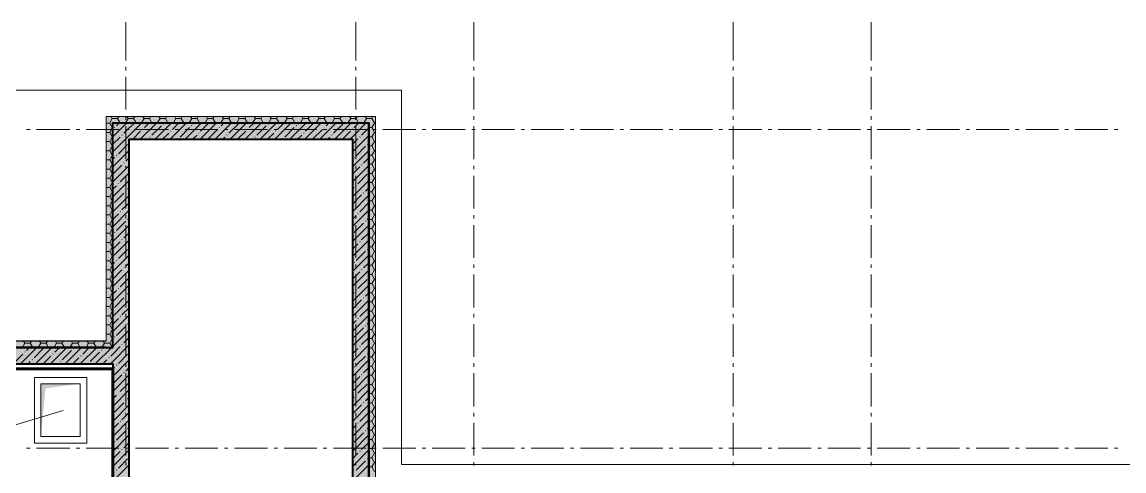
# Model space of a CAD drawing. Header units: millimetres. Extents: x -164500 to 426394, y -23753 to 102118.
# Drawn here: x -68379 to -51586, y 22379 to 29222 of the extents above; entities that cross this region are included whole.
import ezdxf

# ---------------------------------------------------------------- set-up
doc = ezdxf.new("R2010")
doc.units = ezdxf.units.MM
doc.layers.add('192 подвал стенки 0.2м гидроиз', color=6, linetype='Continuous', lineweight=60)
doc.layers.add('PDF _Геометрия', color=7, linetype='Continuous', true_color=0x1f1f1f)
doc.layers.add('PDF _Сплошная заливка', color=7, linetype='Continuous', true_color=0xffffff)
doc.linetypes.add('зигзаг', pattern='A,0.00254,-5.08,[131,ltypeshp.shx,S=5.08,R=0,X=-5.08,Y=0],-10.16,[131,ltypeshp.shx,S=5.08,R=180,X=5.08,Y=0],-5.08', length=20.32254)

msp = doc.modelspace()

# ---------------------------------------------------------------- hatches: boundary and pattern name
at = {"layer": 'PDF _Сплошная заливка', "linetype": 'зигзаг', "transparency": 33554559}
msp.add_hatch(color=7, dxfattribs=at).paths.add_polyline_path([(-68093.091, 22910.334), (-68059.201, 23249.242), (-68054.964, 23295.841), (-68025.31, 23592.385), (-68021.074, 23638.985), (-67987.183, 23643.222), (-67957.529, 23647.458), (-67923.638, 23651.694), (-67864.329, 23660.167), (-67830.438, 23664.403), (-67771.129, 23672.876), (-67737.239, 23677.112), (-67677.93, 23685.585), (-67644.039, 23689.821), (-67584.73, 23698.294), (-67550.84, 23702.53), (-67521.202, 23706.767), (-68093.091, 23706.767)])

# ---------------------------------------------------------------- linework, layer by layer
at = {"layer": '192 подвал стенки 0.2м гидроиз'}
msp.add_lwpolyline([(-66995.879, 19648.35), (-66995.879, 23935.529), (-71143.259, 23935.529), (-71143.259, 17847.904), (-69266.559, 17847.904)], dxfattribs=at)
at = {"layer": 'PDF _Геометрия', "color": 7, "lineweight": 9}
for points in [[(-66796.77, 28637.87), (-66796.77, 29222.486)], [(-63293.314, 28637.87), (-63293.314, 29222.486)], [(-61492.869, 28637.87), (-61492.869, 29222.486)], [(-57540.36, 28637.87), (-57540.36, 29222.486)], [(-55439.134, 28637.87), (-55439.134, 29222.486)], [(-66796.77, 28485.362), (-66796.77, 28540.434)], [(-66796.77, 27888.038), (-66796.77, 28387.926)], [(-63293.314, 28485.362), (-63293.314, 28540.434)], [(-63293.314, 27888.038), (-63293.314, 28387.926)], [(-61492.869, 28485.362), (-61492.869, 28540.434)], [(-61492.869, 27888.038), (-61492.869, 28387.926)], [(-57540.36, 28485.362), (-57540.36, 28540.434)], [(-57540.36, 27888.038), (-57540.36, 28387.926)], [(-55439.134, 28485.362), (-55439.134, 28540.434)], [(-55439.134, 27888.038), (-55439.134, 28387.926)], [(-71350.84, 7718.807), (-67296.659, 7718.807), (-67296.659, -37.938), (-30550.617, -37.938), (-30550.617, 22478.227), (-35710.483, 22478.227), (-44399.223, 22478.227), (-62594.318, 22478.227), (-62594.318, 28184.582), (-71410.148, 28184.582), (-71410.148, 27782.129)], [(-66796.77, 27731.293), (-66796.77, 27786.365)], [(-63293.314, 27731.293), (-63293.314, 27786.365)], [(-62992.534, 27782.129), (-62992.534, 27782.129)], [(-61492.869, 27731.293), (-61492.869, 27786.365)], [(-57540.36, 27731.293), (-57540.36, 27786.365)], [(-55439.134, 27731.293), (-55439.134, 27786.365)], [(-68309.145, 27583.021), (-68254.073, 27583.021)], [(-68156.637, 27583.021), (-67652.512, 27583.021)], [(-67555.076, 27583.021), (-67500.003, 27583.021)], [(-67402.568, 27583.021), (-66902.679, 27583.021)], [(-66995.879, 27684.693), (-63094.206, 27684.693)], [(-66801.007, 27583.021), (-66745.934, 27583.021)], [(-66796.77, 27133.968), (-66796.77, 27633.857)], [(-66648.498, 27583.021), (-66148.61, 27583.021)], [(-66046.938, 27583.021), (-65996.102, 27583.021)], [(-65894.429, 27583.021), (-65394.541, 27583.021)], [(-65292.869, 27583.021), (-65242.032, 27583.021)], [(-65140.36, 27583.021), (-64640.472, 27583.021)], [(-64538.799, 27583.021), (-64487.963, 27583.021)], [(-64386.291, 27583.021), (-63886.403, 27583.021)], [(-63788.967, 27583.021), (-63733.894, 27583.021)], [(-63632.222, 27583.021), (-63132.333, 27583.021)], [(-63293.314, 27133.968), (-63293.314, 27633.857)], [(-63034.898, 27583.021), (-62979.825, 27583.021)], [(-62882.389, 27583.021), (-62378.264, 27583.021)], [(-62280.828, 27583.021), (-62225.756, 27583.021)], [(-62128.32, 27583.021), (-61628.432, 27583.021)], [(-61526.759, 27583.021), (-61471.687, 27583.021)], [(-61492.869, 27133.968), (-61492.869, 27633.857)], [(-61374.251, 27583.021), (-60874.362, 27583.021)], [(-60772.69, 27583.021), (-60721.854, 27583.021)], [(-60620.182, 27583.021), (-60120.293, 27583.021)], [(-60018.621, 27583.021), (-59967.785, 27583.021)], [(-59866.113, 27583.021), (-59366.224, 27583.021)], [(-59264.552, 27583.021), (-59213.716, 27583.021)], [(-59112.044, 27583.021), (-58612.155, 27583.021)], [(-58514.719, 27583.021), (-58459.647, 27583.021)], [(-58357.974, 27583.021), (-57858.086, 27583.021)], [(-57760.65, 27583.021), (-57705.578, 27583.021)], [(-57608.142, 27583.021), (-57104.017, 27583.021)], [(-57540.36, 27133.968), (-57540.36, 27633.857)], [(-57006.581, 27583.021), (-56951.508, 27583.021)], [(-56854.073, 27583.021), (-56354.184, 27583.021)], [(-56252.512, 27583.021), (-56201.676, 27583.021)], [(-56100.003, 27583.021), (-55600.115, 27583.021)], [(-55498.443, 27583.021), (-55447.607, 27583.021)], [(-55439.134, 27133.968), (-55439.134, 27633.857)], [(-55345.934, 27583.021), (-54846.046, 27583.021)], [(-54744.374, 27583.021), (-54693.537, 27583.021)], [(-54591.865, 27583.021), (-54091.977, 27583.021)], [(-53990.304, 27583.021), (-53939.468, 27583.021)], [(-53837.796, 27583.021), (-53337.908, 27583.021)], [(-53240.472, 27583.021), (-53185.399, 27583.021)], [(-53083.727, 27583.021), (-52583.838, 27583.021)], [(-52486.403, 27583.021), (-52431.33, 27583.021)], [(-52333.894, 27583.021), (-51834.006, 27583.021)], [(-51732.333, 27583.021), (-51677.261, 27583.021)], [(-65873.248, 27434.749), (-66474.808, 27434.749)], [(-66796.77, 26981.46), (-66796.77, 27032.296)], [(-66796.77, 26379.899), (-66796.77, 26879.788)], [(-63293.314, 26981.46), (-63293.314, 27032.296)], [(-63293.314, 26379.899), (-63293.314, 26879.788)], [(-61492.869, 26981.46), (-61492.869, 27032.296)], [(-61492.869, 26379.899), (-61492.869, 26879.788)], [(-57540.36, 26981.46), (-57540.36, 27032.296)], [(-57540.36, 26379.899), (-57540.36, 26879.788)], [(-55439.134, 26981.46), (-55439.134, 27032.296)], [(-55439.134, 26379.899), (-55439.134, 26879.788)], [(-66796.77, 26227.391), (-66796.77, 26278.227)], [(-63293.314, 26227.391), (-63293.314, 26278.227)], [(-61492.869, 26227.391), (-61492.869, 26278.227)], [(-57540.36, 26227.391), (-57540.36, 26278.227)], [(-55439.134, 26227.391), (-55439.134, 26278.227)], [(-66796.77, 25625.83), (-66796.77, 26125.719)], [(-63293.314, 25625.83), (-63293.314, 26125.719)], [(-61492.869, 25625.83), (-61492.869, 26125.719)], [(-57540.36, 25625.83), (-57540.36, 26125.719)], [(-55439.134, 25625.83), (-55439.134, 26125.719)], [(-66796.77, 25473.322), (-66796.77, 25524.158)], [(-66796.77, 24871.761), (-66796.77, 25371.65)], [(-63293.314, 25473.322), (-63293.314, 25524.158)], [(-63293.314, 24871.761), (-63293.314, 25371.65)], [(-61492.869, 25473.322), (-61492.869, 25524.158)], [(-61492.869, 24871.761), (-61492.869, 25371.65)], [(-57540.36, 25473.322), (-57540.36, 25524.158)], [(-57540.36, 24871.761), (-57540.36, 25371.65)], [(-55439.134, 25473.322), (-55439.134, 25524.158)], [(-55439.134, 24871.761), (-55439.134, 25371.65)], [(-66796.77, 24719.253), (-66796.77, 24774.325)], [(-63293.314, 24719.253), (-63293.314, 24774.325)], [(-61492.869, 24719.253), (-61492.869, 24774.325)], [(-57540.36, 24719.253), (-57540.36, 24774.325)], [(-55439.134, 24719.253), (-55439.134, 24774.325)], [(-66796.77, 24117.692), (-66796.77, 24617.581)], [(-63293.314, 24117.692), (-63293.314, 24617.581)], [(-61492.869, 24117.692), (-61492.869, 24617.581)], [(-57540.36, 24117.692), (-57540.36, 24617.581)], [(-55439.134, 24117.692), (-55439.134, 24617.581)], [(-66796.77, 23965.184), (-66796.77, 24020.256)], [(-63293.314, 23965.184), (-63293.314, 24020.256)], [(-61492.869, 23965.184), (-61492.869, 24020.256)], [(-57540.36, 23965.184), (-57540.36, 24020.256)], [(-55439.134, 23965.184), (-55439.134, 24020.256)], [(-66796.77, 23363.623), (-66796.77, 23867.748)], [(-63293.314, 23363.623), (-63293.314, 23867.748)], [(-61492.869, 23363.623), (-61492.869, 23867.748)], [(-57540.36, 23363.623), (-57540.36, 23867.748)], [(-55439.134, 23363.623), (-55439.134, 23867.748)], [(-67754.184, 23300.078), (-68546.38, 23062.843), (-69012.378, 23062.843)], [(-66796.77, 23211.115), (-66796.77, 23266.187)], [(-63293.314, 23211.115), (-63293.314, 23266.187)], [(-61492.869, 23211.115), (-61492.869, 23266.187)], [(-57540.36, 23211.115), (-57540.36, 23266.187)], [(-55439.134, 23211.115), (-55439.134, 23266.187)], [(-66796.77, 22613.79), (-66796.77, 23113.679)], [(-63293.314, 22613.79), (-63293.314, 23113.679)], [(-61492.869, 22613.79), (-61492.869, 23113.679)], [(-57540.36, 22613.79), (-57540.36, 23113.679)], [(-55439.134, 22613.79), (-55439.134, 23113.679)], [(-68309.145, 22728.171), (-68254.073, 22728.171)], [(-68156.637, 22728.171), (-67652.512, 22728.171)], [(-67555.076, 22728.171), (-67500.003, 22728.171)], [(-67402.568, 22728.171), (-66902.679, 22728.171)], [(-66801.007, 22728.171), (-66745.934, 22728.171)], [(-66648.498, 22728.171), (-66148.61, 22728.171)], [(-66046.938, 22728.171), (-65996.102, 22728.171)], [(-65894.429, 22728.171), (-65394.541, 22728.171)], [(-65292.869, 22728.171), (-65242.032, 22728.171)], [(-65140.36, 22728.171), (-64640.472, 22728.171)], [(-64538.799, 22728.171), (-64487.963, 22728.171)], [(-64386.291, 22728.171), (-63886.403, 22728.171)], [(-63788.967, 22728.171), (-63733.894, 22728.171)], [(-63632.222, 22728.171), (-63132.333, 22728.171)], [(-63034.898, 22728.171), (-62979.825, 22728.171)], [(-62882.389, 22728.171), (-62378.264, 22728.171)], [(-62280.828, 22728.171), (-62225.756, 22728.171)], [(-62128.32, 22728.171), (-61628.432, 22728.171)], [(-61526.759, 22728.171), (-61471.687, 22728.171)], [(-61374.251, 22728.171), (-60874.362, 22728.171)], [(-60772.69, 22728.171), (-60721.854, 22728.171)], [(-60620.182, 22728.171), (-60120.293, 22728.171)], [(-60018.621, 22728.171), (-59967.785, 22728.171)], [(-59866.113, 22728.171), (-59366.224, 22728.171)], [(-59264.552, 22728.171), (-59213.716, 22728.171)], [(-59112.044, 22728.171), (-58612.155, 22728.171)], [(-58514.719, 22728.171), (-58459.647, 22728.171)], [(-58357.974, 22728.171), (-57858.086, 22728.171)], [(-57760.65, 22728.171), (-57705.578, 22728.171)], [(-57608.142, 22728.171), (-57104.017, 22728.171)], [(-57006.581, 22728.171), (-56951.508, 22728.171)], [(-56854.073, 22728.171), (-56354.184, 22728.171)], [(-56252.512, 22728.171), (-56201.676, 22728.171)], [(-56100.003, 22728.171), (-55600.115, 22728.171)], [(-55498.443, 22728.171), (-55447.607, 22728.171)], [(-55345.934, 22728.171), (-54846.046, 22728.171)], [(-54744.374, 22728.171), (-54693.537, 22728.171)], [(-54591.865, 22728.171), (-54091.977, 22728.171)], [(-53990.304, 22728.171), (-53939.468, 22728.171)], [(-53837.796, 22728.171), (-53337.908, 22728.171)], [(-53240.472, 22728.171), (-53185.399, 22728.171)], [(-53083.727, 22728.171), (-52583.838, 22728.171)], [(-52486.403, 22728.171), (-52431.33, 22728.171)], [(-52333.894, 22728.171), (-51834.006, 22728.171)], [(-51732.333, 22728.171), (-51677.261, 22728.171)], [(-66796.77, 22461.282), (-66796.77, 22512.118)], [(-63293.314, 22461.282), (-63293.314, 22512.118)], [(-61492.869, 22461.282), (-61492.869, 22512.118)], [(-57540.36, 22461.282), (-57540.36, 22512.118)], [(-55439.134, 22461.282), (-55439.134, 22512.118)]]:
    msp.add_lwpolyline(points, dxfattribs=at)
for points in [[(-71088.186, 27782.129), (-71088.186, 24359.164), (-67097.551, 24359.164), (-67097.551, 27684.693), (-67097.551, 24363.4), (-71088.186, 24363.4), (-71088.186, 27782.129), (-71189.858, 27782.129), (-114129.435, 27782.129), (-114129.435, 27684.693), (-114129.435, 24299.855), (-114129.435, 27684.693), (-114129.435, 27782.129), (-71189.858, 27782.129)], [(-62992.534, 27684.693), (-62992.534, 27782.129), (-67097.551, 27782.129), (-67097.551, 27684.693), (-67097.551, 27782.129), (-62992.534, 27782.129)], [(-62992.534, 27684.693), (-62992.534, 22080.011)], [(-68190.527, 22804.426), (-68190.527, 23804.203), (-67389.858, 23804.203), (-67389.858, 22804.426)], [(-67491.531, 22906.098), (-68093.091, 22906.098), (-68093.091, 23706.767), (-67491.531, 23706.767)]]:
    msp.add_lwpolyline(points, close=True, dxfattribs=at)
at = {"layer": 'PDF _Геометрия', "color": 251, "lineweight": 9, "true_color": 0x4a4a4a}
for points in [[(-67004.351, 27752.475), (-67042.478, 27684.693), (-67042.478, 27680.457), (-67004.351, 27612.675), (-66995.879, 27612.675)], [(-67021.297, 27782.129), (-67004.351, 27752.475), (-66923.861, 27752.475), (-66881.497, 27684.693)], [(-66923.861, 27752.475), (-66902.679, 27782.129)], [(-66801.007, 27684.693), (-66762.88, 27752.475)], [(-66779.825, 27782.129), (-66762.88, 27752.475), (-66682.389, 27752.475), (-66640.026, 27684.693)], [(-66682.389, 27752.475), (-66661.207, 27782.129)], [(-66559.535, 27684.693), (-66517.172, 27752.475)], [(-66538.353, 27782.129), (-66517.172, 27752.475), (-66436.681, 27752.475), (-66398.554, 27684.693)], [(-66436.681, 27752.475), (-66419.736, 27782.129)], [(-66318.064, 27684.693), (-66275.7, 27752.475)], [(-66296.882, 27782.129), (-66275.7, 27752.475), (-66195.21, 27752.475), (-66157.083, 27684.693)], [(-66195.21, 27752.475), (-66178.264, 27782.129)], [(-66072.356, 27684.693), (-66034.229, 27752.475)], [(-66051.174, 27782.129), (-66034.229, 27752.475), (-65953.738, 27752.475), (-65915.611, 27684.693)], [(-65953.738, 27752.475), (-65936.793, 27782.129)], [(-65830.884, 27684.693), (-65792.757, 27752.475)], [(-65809.702, 27782.129), (-65792.757, 27752.475), (-65712.267, 27752.475), (-65674.139, 27684.693)], [(-65712.267, 27752.475), (-65695.321, 27782.129)], [(-65589.413, 27684.693), (-65551.285, 27752.475)], [(-65568.231, 27782.129), (-65551.285, 27752.475), (-65470.795, 27752.475), (-65428.432, 27684.693)], [(-65470.795, 27752.475), (-65449.613, 27782.129)], [(-65347.941, 27684.693), (-65309.814, 27752.475)], [(-65326.759, 27782.129), (-65309.814, 27752.475), (-65229.323, 27752.475), (-65186.96, 27684.693)], [(-65229.323, 27752.475), (-65208.142, 27782.129)], [(-65106.469, 27684.693), (-65068.342, 27752.475)], [(-65085.288, 27782.129), (-65068.342, 27752.475), (-64983.615, 27752.475), (-64945.488, 27684.693)], [(-64983.615, 27752.475), (-64966.67, 27782.129)], [(-64864.998, 27684.693), (-64822.634, 27752.475)], [(-64843.816, 27782.129), (-64822.634, 27752.475), (-64742.144, 27752.475), (-64704.017, 27684.693)], [(-64742.144, 27752.475), (-64725.199, 27782.129)], [(-64619.29, 27684.693), (-64581.163, 27752.475)], [(-64602.345, 27782.129), (-64581.163, 27752.475), (-64500.672, 27752.475), (-64462.545, 27684.693)], [(-64500.672, 27752.475), (-64483.727, 27782.129)], [(-64377.818, 27684.693), (-64339.691, 27752.475)], [(-64356.637, 27782.129), (-64339.691, 27752.475), (-64259.201, 27752.475), (-64221.074, 27684.693)], [(-64259.201, 27752.475), (-64242.255, 27782.129)], [(-64136.347, 27684.693), (-64098.22, 27752.475)], [(-64115.165, 27782.129), (-64098.22, 27752.475), (-64017.729, 27752.475), (-63979.602, 27684.693)], [(-64017.729, 27752.475), (-63996.547, 27782.129)], [(-63894.875, 27684.693), (-63856.748, 27752.475)], [(-63873.693, 27782.129), (-63856.748, 27752.475), (-63776.258, 27752.475), (-63733.894, 27684.693)], [(-63776.258, 27752.475), (-63755.076, 27782.129)], [(-63653.404, 27684.693), (-63615.277, 27752.475)], [(-63632.222, 27782.129), (-63615.277, 27752.475), (-63534.786, 27752.475), (-63492.423, 27684.693)], [(-63534.786, 27752.475), (-63513.604, 27782.129)], [(-63411.932, 27684.693), (-63369.569, 27752.475)], [(-63390.75, 27782.129), (-63369.569, 27752.475), (-63289.078, 27752.475), (-63250.951, 27684.693)], [(-63289.078, 27752.475), (-63272.133, 27782.129)], [(-63170.461, 27684.693), (-63128.097, 27752.475)], [(-63149.279, 27782.129), (-63128.097, 27752.475), (-63047.607, 27752.475), (-63009.479, 27684.693), (-63009.479, 27680.457), (-63047.607, 27612.675)], [(-63047.607, 27752.475), (-63030.661, 27782.129)], [(-67097.551, 27540.657), (-67042.478, 27540.657), (-67004.351, 27472.876), (-66995.879, 27472.876)], [(-67042.478, 27540.657), (-67004.351, 27612.675)], [(-66881.497, 27680.457), (-66801.007, 27680.457)], [(-66640.026, 27680.457), (-66559.535, 27680.457)], [(-66398.554, 27680.457), (-66318.064, 27680.457)], [(-66157.083, 27680.457), (-66076.592, 27680.457)], [(-65915.611, 27680.457), (-65830.884, 27680.457)], [(-65669.903, 27680.457), (-65589.413, 27680.457)], [(-65428.432, 27680.457), (-65347.941, 27680.457)], [(-65186.96, 27680.457), (-65106.469, 27680.457)], [(-64945.488, 27680.457), (-64864.998, 27680.457)], [(-64704.017, 27680.457), (-64623.526, 27680.457)], [(-64462.545, 27680.457), (-64382.055, 27680.457)], [(-64216.837, 27680.457), (-64136.347, 27680.457)], [(-63975.366, 27680.457), (-63894.875, 27680.457)], [(-63733.894, 27680.457), (-63653.404, 27680.457)], [(-63492.423, 27680.457), (-63411.932, 27680.457)], [(-63250.951, 27680.457), (-63170.461, 27680.457)], [(-63094.206, 27612.675), (-63047.607, 27612.675), (-63009.479, 27540.657), (-62992.534, 27540.657)], [(-63047.607, 27472.876), (-63009.479, 27540.657)], [(-67097.551, 27400.858), (-67042.478, 27400.858), (-67004.351, 27333.077), (-66995.879, 27333.077)], [(-67042.478, 27400.858), (-67004.351, 27472.876)], [(-63094.206, 27472.876), (-63047.607, 27472.876), (-63009.479, 27400.858), (-62992.534, 27400.858)], [(-63047.607, 27333.077), (-63009.479, 27400.858)], [(-67097.551, 27261.059), (-67042.478, 27261.059), (-67004.351, 27193.277), (-66995.879, 27193.277)], [(-67042.478, 27261.059), (-67004.351, 27333.077)], [(-63094.206, 27333.077), (-63047.607, 27333.077), (-63009.479, 27261.059), (-62992.534, 27261.059)], [(-63047.607, 27193.277), (-63009.479, 27261.059)], [(-67097.551, 27121.259), (-67042.478, 27121.259), (-67004.351, 27053.478), (-66995.879, 27053.478)], [(-67042.478, 27121.259), (-67004.351, 27193.277)], [(-67042.478, 26981.46), (-67004.351, 27053.478)], [(-63094.206, 27193.277), (-63047.607, 27193.277), (-63009.479, 27121.259), (-62992.534, 27121.259)], [(-63094.206, 27053.478), (-63047.607, 27053.478), (-63009.479, 26981.46), (-62992.534, 26981.46)], [(-63047.607, 27053.478), (-63009.479, 27121.259)], [(-67097.551, 26981.46), (-67042.478, 26981.46), (-67004.351, 26913.679), (-66995.879, 26913.679)], [(-67042.478, 26841.661), (-67004.351, 26913.679)], [(-63094.206, 26913.679), (-63047.607, 26913.679), (-63009.479, 26841.661), (-62992.534, 26841.661)], [(-63047.607, 26913.679), (-63009.479, 26981.46)], [(-67097.551, 26841.661), (-67042.478, 26841.661), (-67004.351, 26773.879), (-66995.879, 26773.879)], [(-67097.551, 26701.861), (-67042.478, 26701.861), (-67004.351, 26634.08), (-66995.879, 26634.08)], [(-67042.478, 26701.861), (-67004.351, 26773.879)], [(-63094.206, 26773.879), (-63047.607, 26773.879), (-63009.479, 26701.861), (-62992.534, 26701.861)], [(-63047.607, 26773.879), (-63009.479, 26841.661)], [(-63047.607, 26634.08), (-63009.479, 26701.861)], [(-67097.551, 26562.062), (-67042.478, 26562.062), (-67004.351, 26494.281), (-66995.879, 26494.281)], [(-67042.478, 26562.062), (-67004.351, 26634.08)], [(-63094.206, 26634.08), (-63047.607, 26634.08), (-63009.479, 26562.062), (-62992.534, 26562.062)], [(-63047.607, 26494.281), (-63009.479, 26562.062)], [(-67097.551, 26422.263), (-67042.478, 26422.263), (-67004.351, 26354.481), (-66995.879, 26354.481)], [(-67042.478, 26422.263), (-67004.351, 26494.281)], [(-63094.206, 26494.281), (-63047.607, 26494.281), (-63009.479, 26422.263), (-62992.534, 26422.263)], [(-63047.607, 26354.481), (-63009.479, 26422.263)], [(-67097.551, 26282.463), (-67042.478, 26282.463), (-67004.351, 26214.682), (-66995.879, 26214.682)], [(-67042.478, 26282.463), (-67004.351, 26354.481)], [(-67042.478, 26142.664), (-67004.351, 26214.682)], [(-63094.206, 26354.481), (-63047.607, 26354.481), (-63009.479, 26282.463), (-62992.534, 26282.463)], [(-63094.206, 26214.682), (-63047.607, 26214.682), (-63009.479, 26142.664), (-62992.534, 26142.664)], [(-63047.607, 26214.682), (-63009.479, 26282.463)], [(-67097.551, 26142.664), (-67042.478, 26142.664), (-67004.351, 26074.883), (-66995.879, 26074.883)], [(-67042.478, 26002.865), (-67004.351, 26074.883)], [(-63094.206, 26074.883), (-63047.607, 26074.883), (-63009.479, 26002.865), (-62992.534, 26002.865)], [(-63047.607, 26074.883), (-63009.479, 26142.664)], [(-67097.551, 26002.865), (-67042.478, 26002.865), (-67004.351, 25935.083), (-66995.879, 25935.083)], [(-67097.551, 25863.065), (-67042.478, 25863.065), (-67004.351, 25795.284), (-66995.879, 25795.284)], [(-67042.478, 25863.065), (-67004.351, 25935.083)], [(-63094.206, 25935.083), (-63047.607, 25935.083), (-63009.479, 25863.065), (-62992.534, 25863.065)], [(-63047.607, 25935.083), (-63009.479, 26002.865)], [(-63047.607, 25795.284), (-63009.479, 25863.065)], [(-67097.551, 25723.266), (-67042.478, 25723.266), (-67004.351, 25655.485), (-66995.879, 25655.485)], [(-67042.478, 25723.266), (-67004.351, 25795.284)], [(-63094.206, 25795.284), (-63047.607, 25795.284), (-63009.479, 25723.266), (-62992.534, 25723.266)], [(-63047.607, 25655.485), (-63009.479, 25723.266)], [(-67097.551, 25583.467), (-67042.478, 25583.467), (-67004.351, 25515.685), (-66995.879, 25515.685)], [(-67042.478, 25583.467), (-67004.351, 25655.485)], [(-63094.206, 25655.485), (-63047.607, 25655.485), (-63009.479, 25583.467), (-62992.534, 25583.467)], [(-63047.607, 25515.685), (-63009.479, 25583.467)], [(-67097.551, 25443.667), (-67042.478, 25443.667), (-67004.351, 25375.886), (-66995.879, 25375.886)], [(-67042.478, 25443.667), (-67004.351, 25515.685)], [(-67042.478, 25303.868), (-67004.351, 25375.886)], [(-63094.206, 25515.685), (-63047.607, 25515.685), (-63009.479, 25443.667), (-62992.534, 25443.667)], [(-63094.206, 25375.886), (-63047.607, 25375.886), (-63009.479, 25303.868), (-62992.534, 25303.868)], [(-63047.607, 25375.886), (-63009.479, 25443.667)], [(-67097.551, 25303.868), (-67042.478, 25303.868), (-67004.351, 25236.087), (-66995.879, 25236.087)], [(-67042.478, 25164.069), (-67004.351, 25236.087)], [(-63094.206, 25236.087), (-63047.607, 25236.087), (-63009.479, 25164.069), (-62992.534, 25164.069)], [(-63047.607, 25236.087), (-63009.479, 25303.868)], [(-67097.551, 25164.069), (-67042.478, 25164.069), (-67004.351, 25096.287), (-66995.879, 25096.287)], [(-67097.551, 25024.27), (-67042.478, 25024.27), (-67004.351, 24956.488), (-66995.879, 24956.488)], [(-67042.478, 25024.27), (-67004.351, 25096.287)], [(-63094.206, 25096.287), (-63047.607, 25096.287), (-63009.479, 25024.27), (-62992.534, 25024.27)], [(-63047.607, 25096.287), (-63009.479, 25164.069)], [(-63047.607, 24956.488), (-63009.479, 25024.27)], [(-67097.551, 24884.47), (-67042.478, 24884.47), (-67004.351, 24816.689), (-66995.879, 24816.689)], [(-67042.478, 24884.47), (-67004.351, 24956.488)], [(-63094.206, 24956.488), (-63047.607, 24956.488), (-63009.479, 24884.47), (-62992.534, 24884.47)], [(-63047.607, 24816.689), (-63009.479, 24884.47)], [(-67097.551, 24744.671), (-67042.478, 24744.671), (-67004.351, 24676.889), (-66995.879, 24676.889)], [(-67042.478, 24744.671), (-67004.351, 24816.689)], [(-63094.206, 24816.689), (-63047.607, 24816.689), (-63009.479, 24744.671), (-62992.534, 24744.671)], [(-63047.607, 24676.889), (-63009.479, 24744.671)], [(-67097.551, 24604.872), (-67042.478, 24604.872), (-67004.351, 24537.09), (-66995.879, 24537.09)], [(-67042.478, 24604.872), (-67004.351, 24676.889)], [(-67042.478, 24465.072), (-67004.351, 24537.09)], [(-63094.206, 24676.889), (-63047.607, 24676.889), (-63009.479, 24604.872), (-62992.534, 24604.872)], [(-63094.206, 24537.09), (-63047.607, 24537.09), (-63009.479, 24465.072), (-62992.534, 24465.072)], [(-63047.607, 24537.09), (-63009.479, 24604.872)], [(-68355.745, 24359.164), (-68334.563, 24325.273), (-68254.073, 24325.273), (-68215.945, 24261.728)], [(-68254.073, 24325.273), (-68232.891, 24359.164)], [(-68114.273, 24359.164), (-68093.091, 24325.273), (-68012.601, 24325.273), (-67974.474, 24261.728)], [(-68012.601, 24325.273), (-67991.419, 24359.164)], [(-67868.565, 24359.164), (-67851.62, 24325.273), (-67771.129, 24325.273), (-67733.002, 24261.728)], [(-67771.129, 24325.273), (-67749.948, 24359.164)], [(-67627.094, 24359.164), (-67610.148, 24325.273), (-67529.658, 24325.273), (-67491.531, 24261.728)], [(-67529.658, 24325.273), (-67508.476, 24359.164)], [(-67385.622, 24359.164), (-67364.44, 24325.273), (-67283.95, 24325.273), (-67245.823, 24261.728)], [(-67283.95, 24325.273), (-67267.005, 24359.164)], [(-67144.151, 24359.164), (-67122.969, 24325.273), (-67097.551, 24325.273), (-67042.478, 24325.273), (-67004.351, 24261.728)], [(-67097.551, 24465.072), (-67042.478, 24465.072), (-67004.351, 24397.291), (-66995.879, 24397.291)], [(-67042.478, 24325.273), (-67004.351, 24397.291)], [(-63094.206, 24397.291), (-63047.607, 24397.291), (-63009.479, 24325.273), (-62992.534, 24325.273)], [(-63047.607, 24397.291), (-63009.479, 24465.072)], [(-68372.69, 24261.728), (-68334.563, 24325.273)], [(-68131.219, 24261.728), (-68093.091, 24325.273)], [(-67889.747, 24261.728), (-67851.62, 24325.273)], [(-67648.275, 24261.728), (-67610.148, 24325.273)], [(-67402.568, 24261.728), (-67364.44, 24325.273)], [(-67161.096, 24261.728), (-67122.969, 24325.273)], [(-63094.206, 24257.491), (-63047.607, 24257.491), (-63009.479, 24185.474), (-62992.534, 24185.474)], [(-63047.607, 24257.491), (-63009.479, 24325.273)], [(-63047.607, 24117.692), (-63009.479, 24185.474)], [(-63094.206, 24117.692), (-63047.607, 24117.692), (-63009.479, 24045.674), (-62992.534, 24045.674)], [(-63047.607, 23977.893), (-63009.479, 24045.674)], [(-63094.206, 23977.893), (-63047.607, 23977.893), (-63009.479, 23905.875), (-62992.534, 23905.875)], [(-63047.607, 23838.093), (-63009.479, 23905.875)], [(-63094.206, 23838.093), (-63047.607, 23838.093), (-63009.479, 23766.076), (-62992.534, 23766.076)], [(-63094.206, 23698.294), (-63047.607, 23698.294), (-63009.479, 23626.276), (-62992.534, 23626.276)], [(-63047.607, 23698.294), (-63009.479, 23766.076)], [(-63094.206, 23558.495), (-63047.607, 23558.495), (-63009.479, 23486.477), (-62992.534, 23486.477)], [(-63047.607, 23558.495), (-63009.479, 23626.276)], [(-63094.206, 23418.695), (-63047.607, 23418.695), (-63009.479, 23346.678), (-62992.534, 23346.678)], [(-63047.607, 23418.695), (-63009.479, 23486.477)], [(-63047.607, 23278.896), (-63009.479, 23346.678)], [(-63094.206, 23278.896), (-63047.607, 23278.896), (-63009.479, 23206.878), (-62992.534, 23206.878)], [(-63047.607, 23139.097), (-63009.479, 23206.878)], [(-63094.206, 23139.097), (-63047.607, 23139.097), (-63009.479, 23067.079), (-62992.534, 23067.079)], [(-63047.607, 22999.297), (-63009.479, 23067.079)], [(-63094.206, 22999.297), (-63047.607, 22999.297), (-63009.479, 22927.28), (-62992.534, 22927.28)], [(-63094.206, 22859.498), (-63047.607, 22859.498), (-63009.479, 22787.48), (-62992.534, 22787.48)], [(-63047.607, 22859.498), (-63009.479, 22927.28)], [(-63094.206, 22719.699), (-63047.607, 22719.699), (-63009.479, 22647.681), (-62992.534, 22647.681)], [(-63047.607, 22719.699), (-63009.479, 22787.48)], [(-63094.206, 22579.899), (-63047.607, 22579.899), (-63009.479, 22507.882), (-62992.534, 22507.882)], [(-63047.607, 22579.899), (-63009.479, 22647.681)], [(-63047.607, 22440.1), (-63009.479, 22507.882)], [(-63094.206, 22440.1), (-63047.607, 22440.1), (-63009.479, 22368.082), (-62992.534, 22368.082)]]:
    msp.add_lwpolyline(points, dxfattribs=at)
at = {"layer": 'PDF _Геометрия', "color": 7, "lineweight": 40}
for points in [[(-67097.551, 24261.728), (-66995.879, 24261.728), (-66995.879, 27684.693)], [(-66995.879, 24261.728), (-66995.879, 27684.693), (-66745.934, 27684.693), (-63344.151, 27684.693), (-63094.206, 27684.693), (-63094.206, 21978.339), (-62992.534, 21978.339)], [(-63094.206, 21978.339), (-63094.206, 27684.693)], [(-71088.186, 24261.728), (-71003.459, 24261.728), (-67182.278, 24261.728), (-67097.551, 24261.728), (-67182.278, 24261.728), (-71003.459, 24261.728), (-71088.186, 24261.728), (-71189.858, 24261.728), (-71189.858, 24011.783), (-66995.879, 24011.783), (-66995.879, 19648.35), (-66745.934, 19648.35), (-66745.934, 27434.749), (-63344.151, 27434.749), (-63344.151, 21728.394), (-63344.151, 17847.904), (-67817.729, 17847.904), (-67817.729, 17627.614), (-67178.041, 17627.614)]]:
    msp.add_lwpolyline(points, dxfattribs=at)
at = {"layer": 'PDF _Геометрия', "color": 251, "lineweight": 9, "true_color": 0x4a4a4a}
for points in [[(-67042.478, 27680.457), (-67097.551, 27680.457)], [(-62992.534, 27680.457), (-63009.479, 27680.457)]]:
    msp.add_lwpolyline(points, close=True, dxfattribs=at)
at = {"layer": 'PDF _Геометрия', "lineweight": 9}
for points in [[(-66995.879, 27472.876), (-66784.061, 27684.693)], [(-66995.879, 27244.113), (-66745.934, 27494.058), (-66555.299, 27684.693)], [(-66970.461, 27612.675), (-66966.224, 27616.912)], [(-66940.806, 27642.33), (-66898.443, 27684.693)], [(-66826.425, 27527.948), (-66745.934, 27608.439), (-66682.389, 27667.748)], [(-66690.862, 27434.749), (-66572.244, 27557.603)], [(-66580.717, 27434.749), (-66326.536, 27684.693)], [(-66542.59, 27583.021), (-66538.353, 27587.257)], [(-66512.935, 27612.675), (-66440.918, 27684.693)], [(-66398.554, 27498.294), (-66254.518, 27642.33)], [(-66351.954, 27434.749), (-66102.01, 27684.693)], [(-66229.1, 27667.748), (-66224.864, 27676.22)], [(-66123.192, 27434.749), (-65873.248, 27684.693)], [(-66114.719, 27557.603), (-66110.483, 27561.839)], [(-66085.065, 27583.021), (-65987.629, 27684.693)], [(-65970.683, 27468.64), (-65826.648, 27612.675)], [(-65894.429, 27434.749), (-65644.485, 27684.693)], [(-65801.23, 27642.33), (-65796.993, 27646.566)], [(-65771.575, 27667.748), (-65758.866, 27684.693)], [(-65665.667, 27434.749), (-65415.722, 27684.693)], [(-65657.194, 27557.603), (-65530.104, 27684.693)], [(-65542.813, 27443.222), (-65398.777, 27583.021)], [(-65436.904, 27434.749), (-65186.96, 27684.693)], [(-65373.359, 27612.675), (-65369.123, 27616.912)], [(-65343.705, 27642.33), (-65301.341, 27684.693)], [(-65229.323, 27527.948), (-65085.288, 27667.748)], [(-65208.142, 27434.749), (-64958.197, 27684.693)], [(-65093.76, 27434.749), (-64970.906, 27557.603)], [(-64979.379, 27434.749), (-64729.435, 27684.693)], [(-64945.488, 27583.021), (-64937.016, 27587.257)], [(-64915.834, 27612.675), (-64843.816, 27684.693)], [(-64801.453, 27498.294), (-64657.417, 27642.33)], [(-64750.617, 27434.749), (-64500.672, 27684.693)], [(-64631.999, 27667.748), (-64623.526, 27676.22)], [(-64526.09, 27434.749), (-64276.146, 27684.693)], [(-64517.618, 27557.603), (-64509.145, 27561.839)], [(-64487.963, 27583.021), (-64386.291, 27684.693)], [(-64373.582, 27468.64), (-64229.546, 27612.675)], [(-64297.328, 27434.749), (-64047.384, 27684.693)], [(-64199.892, 27642.33), (-64195.656, 27646.566)], [(-64174.474, 27667.748), (-64161.765, 27684.693)], [(-64068.565, 27434.749), (-63818.621, 27684.693)], [(-64060.093, 27557.603), (-63933.002, 27684.693)], [(-63945.711, 27443.222), (-63801.676, 27583.021)], [(-63839.803, 27434.749), (-63589.858, 27684.693)], [(-63772.021, 27612.675), (-63767.785, 27616.912)], [(-63746.603, 27642.33), (-63704.24, 27684.693)], [(-63632.222, 27527.948), (-63488.186, 27667.748)], [(-63611.04, 27434.749), (-63361.096, 27684.693)], [(-63496.659, 27434.749), (-63373.805, 27557.603)], [(-63382.278, 27434.749), (-63344.151, 27472.876), (-63132.333, 27684.693)], [(-63344.151, 27583.021), (-63344.151, 27587.257), (-63339.914, 27587.257)], [(-63318.733, 27612.675), (-63246.715, 27684.693)], [(-63204.351, 27498.294), (-63094.206, 27608.439)], [(-66995.879, 27358.495), (-66885.734, 27468.64)], [(-66856.079, 27498.294), (-66851.843, 27502.53)], [(-66466.336, 27434.749), (-66457.863, 27443.222)], [(-66428.209, 27468.64), (-66423.972, 27472.876)], [(-66237.573, 27434.749), (-66140.137, 27527.948)], [(-66000.338, 27443.222), (-65996.102, 27447.458)], [(-65780.048, 27434.749), (-65712.267, 27498.294)], [(-65686.848, 27527.948), (-65682.612, 27532.185)], [(-65322.523, 27434.749), (-65284.396, 27468.64)], [(-65258.978, 27498.294), (-65254.741, 27502.53)], [(-64864.998, 27434.749), (-64856.525, 27443.222)], [(-64831.107, 27468.64), (-64826.871, 27472.876)], [(-64640.472, 27434.749), (-64543.036, 27527.948)], [(-64403.236, 27443.222), (-64399, 27447.458)], [(-64182.947, 27434.749), (-64115.165, 27498.294)], [(-64089.747, 27527.948), (-64081.274, 27532.185)], [(-63725.421, 27434.749), (-63687.294, 27468.64)], [(-63661.876, 27498.294), (-63653.404, 27502.53)], [(-63344.151, 27244.113), (-63094.206, 27494.058)], [(-63344.151, 27358.495), (-63259.424, 27443.222)], [(-63229.769, 27468.64), (-63225.533, 27472.876)], [(-66995.879, 27015.351), (-66745.934, 27265.295)], [(-66911.152, 27214.459), (-66771.352, 27354.258)], [(-63344.151, 27015.351), (-63094.206, 27265.295)], [(-63289.078, 27184.805), (-63145.042, 27328.84)], [(-63119.624, 27354.258), (-63111.152, 27358.495)], [(-66995.879, 27129.732), (-66970.461, 27155.15)], [(-66995.879, 26900.97), (-66856.079, 27040.769)], [(-66995.879, 26786.588), (-66745.934, 27036.533)], [(-66940.806, 27184.805), (-66936.57, 27189.041)], [(-66826.425, 27070.423), (-66822.188, 27074.66)], [(-66796.77, 27100.078), (-66745.934, 27150.914)], [(-63344.151, 26786.588), (-63094.206, 27036.533)], [(-63318.733, 27155.15), (-63314.496, 27159.387)], [(-63204.351, 27040.769), (-63200.115, 27045.005)], [(-63174.697, 27070.423), (-63094.206, 27150.914)], [(-66885.734, 26786.588), (-66745.934, 26922.151)], [(-63344.151, 26900.97), (-63229.769, 27015.351)], [(-63259.424, 26756.934), (-63119.624, 26900.97)], [(-66995.879, 26557.826), (-66745.934, 26807.77)], [(-66995.879, 26672.207), (-66940.806, 26727.28)], [(-66911.152, 26756.934), (-66906.915, 26761.17)], [(-63344.151, 26557.826), (-63094.206, 26807.77)], [(-63289.078, 26727.28), (-63284.842, 26731.516)], [(-66995.879, 26329.063), (-66745.934, 26579.008)], [(-66970.461, 26473.099), (-66826.425, 26612.898)], [(-66796.77, 26642.553), (-66792.534, 26646.789)], [(-66771.352, 26672.207), (-66745.934, 26693.389)], [(-63344.151, 26672.207), (-63318.733, 26697.625)], [(-63344.151, 26443.445), (-63204.351, 26587.48)], [(-63344.151, 26329.063), (-63094.206, 26583.244)], [(-63174.697, 26612.898), (-63170.461, 26617.135)], [(-63145.042, 26642.553), (-63094.206, 26693.389)], [(-66995.879, 26443.445), (-66991.642, 26447.681)], [(-66856.079, 26358.718), (-66745.934, 26464.626)], [(-63229.769, 26329.063), (-63094.206, 26468.863)], [(-66995.879, 26100.301), (-66745.934, 26354.481)], [(-66995.879, 26214.682), (-66911.152, 26299.409)], [(-66885.734, 26329.063), (-66877.261, 26333.3)], [(-66771.352, 26214.682), (-66767.116, 26218.918)], [(-63344.151, 26104.537), (-63094.206, 26354.481)], [(-63344.151, 26218.918), (-63289.078, 26269.754)], [(-63259.424, 26299.409), (-63255.187, 26303.645)], [(-63119.624, 26214.682), (-63094.206, 26240.1)], [(-66995.879, 25875.775), (-66745.934, 26125.719)], [(-66940.806, 26045.228), (-66796.77, 26185.028)], [(-63344.151, 25875.775), (-63094.206, 26125.719)], [(-63318.733, 26015.574), (-63174.697, 26155.373)], [(-63145.042, 26185.028), (-63140.806, 26189.264)], [(-66995.879, 25647.012), (-66745.934, 25896.956)], [(-66995.879, 25761.393), (-66885.734, 25871.538)], [(-66970.461, 26015.574), (-66966.224, 26019.81)], [(-66856.079, 25901.193), (-66851.843, 25905.429)], [(-66826.425, 25930.847), (-66745.934, 26011.338)], [(-63344.151, 25990.156), (-63339.914, 25990.156)], [(-63344.151, 25647.012), (-63094.206, 25896.956)], [(-63229.769, 25871.538), (-63225.533, 25875.775)], [(-63204.351, 25901.193), (-63094.206, 26011.338)], [(-66911.152, 25617.358), (-66771.352, 25757.157)], [(-63344.151, 25761.393), (-63259.424, 25841.884)], [(-63289.078, 25587.703), (-63145.042, 25727.503)], [(-63119.624, 25757.157), (-63111.152, 25761.393)], [(-66995.879, 25418.249), (-66745.934, 25668.194)], [(-66995.879, 25532.631), (-66970.461, 25558.049)], [(-66940.806, 25587.703), (-66936.57, 25591.94)], [(-66796.77, 25502.976), (-66745.934, 25553.812)], [(-63344.151, 25418.249), (-63094.206, 25668.194)], [(-63318.733, 25558.049), (-63314.496, 25562.285)], [(-63174.697, 25473.322), (-63094.206, 25553.812)], [(-66995.879, 25303.868), (-66856.079, 25443.667)], [(-66995.879, 25189.487), (-66745.934, 25439.431)], [(-66826.425, 25473.322), (-66822.188, 25477.558)], [(-63344.151, 25189.487), (-63094.206, 25439.431)], [(-63344.151, 25303.868), (-63229.769, 25414.013)], [(-63204.351, 25443.667), (-63200.115, 25447.904)], [(-66995.879, 24960.724), (-66745.934, 25210.669)], [(-66885.734, 25185.251), (-66745.934, 25325.05)], [(-63344.151, 24960.724), (-63094.206, 25210.669)], [(-63259.424, 25159.832), (-63119.624, 25299.632)], [(-66995.879, 25075.106), (-66940.806, 25130.178)], [(-66911.152, 25159.832), (-66906.915, 25164.069)], [(-66796.77, 25045.451), (-66792.534, 25049.688)], [(-66771.352, 25075.106), (-66745.934, 25096.287)], [(-63344.151, 25075.106), (-63318.733, 25100.524)], [(-63289.078, 25130.178), (-63284.842, 25134.414)], [(-63145.042, 25045.451), (-63094.206, 25096.287)], [(-66995.879, 24731.962), (-66745.934, 24981.906)], [(-66970.461, 24871.761), (-66826.425, 25015.797)], [(-66856.079, 24757.38), (-66745.934, 24867.525)], [(-63344.151, 24846.343), (-63204.351, 24986.142)], [(-63344.151, 24731.962), (-63094.206, 24981.906)], [(-63229.769, 24731.962), (-63094.206, 24867.525)], [(-63174.697, 25015.797), (-63170.461, 25020.033)], [(-66995.879, 24846.343), (-66991.642, 24850.579)], [(-66995.879, 24503.199), (-66745.934, 24753.144)], [(-66995.879, 24617.581), (-66911.152, 24702.307)], [(-66885.734, 24731.962), (-66877.261, 24736.198)], [(-63344.151, 24503.199), (-63094.206, 24753.144)], [(-63259.424, 24702.307), (-63255.187, 24706.544)], [(-66995.879, 24274.437), (-66745.934, 24524.381)], [(-66940.806, 24443.89), (-66796.77, 24587.926)], [(-66771.352, 24617.581), (-66767.116, 24621.817)], [(-63344.151, 24617.581), (-63289.078, 24672.653)], [(-63344.151, 24278.673), (-63094.206, 24528.617)], [(-63318.733, 24418.472), (-63174.697, 24558.272)], [(-63145.042, 24587.926), (-63140.806, 24592.162)], [(-63119.624, 24617.581), (-63094.206, 24642.999)], [(-66970.461, 24418.472), (-66966.224, 24422.709)], [(-66826.425, 24329.509), (-66745.934, 24414.236)], [(-63344.151, 24388.818), (-63339.914, 24393.054)], [(-63204.351, 24304.091), (-63094.206, 24414.236)], [(-68402.345, 24011.783), (-68152.4, 24261.728)], [(-68338.799, 24189.71), (-68334.563, 24193.946)], [(-68309.145, 24215.128), (-68266.782, 24261.728)], [(-68194.764, 24104.983), (-68054.964, 24244.782)], [(-68173.582, 24011.783), (-67923.638, 24261.728)], [(-67944.819, 24011.783), (-67694.875, 24261.728)], [(-67881.274, 24189.71), (-67809.256, 24261.728)], [(-67766.893, 24075.329), (-67627.094, 24215.128)], [(-67720.293, 24011.783), (-67470.349, 24261.728)], [(-67597.439, 24244.782), (-67593.203, 24249.019)], [(-67491.531, 24011.783), (-67241.586, 24261.728)], [(-67453.404, 24160.055), (-67355.968, 24261.728)], [(-67339.022, 24045.674), (-67199.223, 24189.71)], [(-67262.768, 24011.783), (-67012.824, 24261.728)], [(-67169.569, 24215.128), (-67165.332, 24223.601)], [(-67139.914, 24244.782), (-67127.205, 24261.728)], [(-67034.006, 24011.783), (-66995.879, 24049.911), (-66745.934, 24299.855)], [(-67025.533, 24130.401), (-66995.879, 24160.055), (-66885.734, 24274.437)], [(-66856.079, 24304.091), (-66851.843, 24308.327)], [(-63344.151, 24049.911), (-63094.206, 24299.855)], [(-63344.151, 24164.292), (-63259.424, 24244.782)], [(-63229.769, 24274.437), (-63225.533, 24278.673)], [(-68508.253, 24016.02), (-68368.454, 24160.055)], [(-68287.963, 24011.783), (-68254.073, 24045.674)], [(-68224.418, 24075.329), (-68220.182, 24079.565)], [(-68059.201, 24011.783), (-67940.583, 24130.401)], [(-67910.929, 24160.055), (-67906.692, 24164.292)], [(-67834.675, 24011.783), (-67826.202, 24016.02)], [(-67796.547, 24045.674), (-67792.311, 24049.911)], [(-67605.912, 24011.783), (-67512.712, 24104.983)], [(-67483.058, 24130.401), (-67478.822, 24134.637)], [(-67368.677, 24016.02), (-67364.44, 24020.256)], [(-67148.387, 24011.783), (-67084.842, 24075.329)], [(-67055.187, 24104.983), (-67050.951, 24109.219)], [(-66995.879, 23821.148), (-66745.934, 24071.092)], [(-66911.152, 24016.02), (-66771.352, 24160.055)], [(-63344.151, 23821.148), (-63094.206, 24071.092)], [(-63289.078, 23990.602), (-63145.042, 24130.401)], [(-63119.624, 24160.055), (-63111.152, 24164.292)], [(-66995.879, 23935.529), (-66970.461, 23960.947)], [(-66995.879, 23706.767), (-66856.079, 23846.566)], [(-66940.806, 23990.602), (-66936.57, 23994.838)], [(-66826.425, 23876.22), (-66822.188, 23880.457)], [(-66796.77, 23901.639), (-66745.934, 23956.711)], [(-63318.733, 23960.947), (-63314.496, 23965.184)], [(-63204.351, 23846.566), (-63200.115, 23850.802)], [(-63174.697, 23876.22), (-63094.206, 23956.711)], [(-66995.879, 23592.385), (-66745.934, 23842.33)], [(-66885.734, 23588.149), (-66745.934, 23727.948)], [(-63344.151, 23592.385), (-63094.206, 23842.33)], [(-63344.151, 23706.767), (-63229.769, 23816.912)], [(-63259.424, 23562.731), (-63119.624, 23702.53)], [(-66995.879, 23363.623), (-66745.934, 23613.567)], [(-66995.879, 23478.004), (-66940.806, 23533.077)], [(-66911.152, 23562.731), (-66906.915, 23566.967)], [(-63344.151, 23363.623), (-63094.206, 23613.567)], [(-63289.078, 23533.077), (-63284.842, 23537.313)], [(-66995.879, 23134.86), (-66745.934, 23384.805)], [(-66970.461, 23274.66), (-66826.425, 23418.695)], [(-66796.77, 23448.35), (-66792.534, 23452.586)], [(-66771.352, 23473.768), (-66745.934, 23499.186)], [(-63344.151, 23478.004), (-63318.733, 23503.422)], [(-63344.151, 23249.242), (-63204.351, 23389.041)], [(-63344.151, 23134.86), (-63094.206, 23384.805)], [(-63174.697, 23418.695), (-63170.461, 23422.932)], [(-63145.042, 23448.35), (-63094.206, 23499.186)], [(-66995.879, 23249.242), (-66991.642, 23253.478)], [(-66856.079, 23160.278), (-66745.934, 23270.423)], [(-63229.769, 23134.86), (-63094.206, 23270.423)], [(-66995.879, 22906.098), (-66745.934, 23156.042)], [(-66995.879, 23020.479), (-66911.152, 23105.206)], [(-66885.734, 23134.86), (-66877.261, 23139.097)], [(-66771.352, 23020.479), (-66767.116, 23024.715)], [(-63344.151, 22906.098), (-63094.206, 23156.042)], [(-63344.151, 23020.479), (-63289.078, 23075.552)], [(-63259.424, 23105.206), (-63255.187, 23109.442)], [(-63119.624, 23020.479), (-63094.206, 23041.661)], [(-66995.879, 22677.335), (-66745.934, 22927.28)], [(-66940.806, 22846.789), (-66796.77, 22990.825)], [(-63344.151, 22677.335), (-63094.206, 22927.28)], [(-63318.733, 22817.135), (-63174.697, 22961.17)], [(-63145.042, 22990.825), (-63140.806, 22995.061)], [(-66995.879, 22448.573), (-66745.934, 22698.517)], [(-66995.879, 22562.954), (-66885.734, 22677.335)], [(-66970.461, 22817.135), (-66966.224, 22825.607)], [(-66856.079, 22706.99), (-66851.843, 22711.226)], [(-66826.425, 22732.408), (-66745.934, 22812.898)], [(-63344.151, 22791.717), (-63339.914, 22795.953)], [(-63344.151, 22448.573), (-63094.206, 22702.753)], [(-63229.769, 22677.335), (-63225.533, 22681.572)], [(-63204.351, 22706.99), (-63094.206, 22812.898)], [(-66911.152, 22418.918), (-66771.352, 22562.954)], [(-63344.151, 22562.954), (-63259.424, 22647.681)], [(-63289.078, 22389.264), (-63145.042, 22533.3)], [(-63119.624, 22562.954), (-63111.152, 22567.19)], [(-66995.879, 22224.047), (-66745.934, 22473.991)], [(-66940.806, 22389.264), (-66936.57, 22397.737)], [(-63344.151, 22224.047), (-63094.206, 22473.991)]]:
    msp.add_lwpolyline(points, dxfattribs=at)
at = {"layer": 'PDF _Сплошная заливка', "linetype": 'зигзаг', "lineweight": 5, "transparency": 33554559}
for points in [[(-67097.551, 27782.129), (-67097.551, 27684.693), (-62992.551, 27782.129), (-62992.551, 27684.693)], [(-67097.551, 27684.693), (-67097.551, 24261.728), (-66995.895, 27684.693), (-66995.895, 24261.728)], [(-66995.879, 27684.693), (-66995.879, 19648.35), (-66745.951, 27684.693), (-66745.951, 19648.35)], [(-66745.934, 27684.693), (-66745.934, 27434.749), (-63344.168, 27684.693), (-63344.168, 27434.749)], [(-63344.151, 27684.693), (-63344.151, 21728.394), (-63094.223, 27684.693), (-63094.223, 21728.394)], [(-63094.206, 27684.693), (-63094.206, 21978.339), (-62992.551, 27684.693), (-62992.551, 21978.339)], [(-71088.186, 24359.164), (-71088.186, 24261.728), (-67097.568, 24359.164), (-67097.568, 24261.728)], [(-71189.858, 24261.728), (-71189.858, 24011.783), (-66995.896, 24261.728), (-66995.896, 24011.783)]]:
    msp.add_solid(points, dxfattribs=at)

doc.saveas('drawing.dxf')
